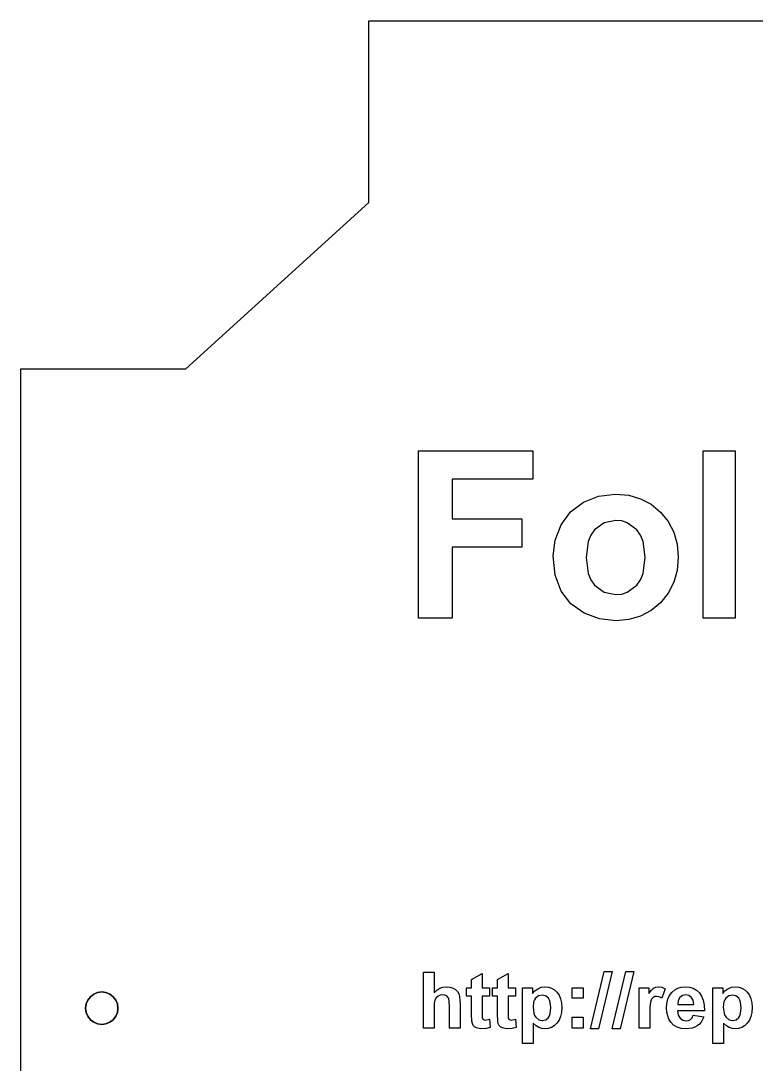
# Model space of a CAD drawing. Header units: metres. Extents: x 29 to 273, y -598 to -354.
# Drawn here: x 28.9 to 119.7, y -482.6 to -353.7 of the extents above; entities that cross this region are included whole.
import ezdxf

# ---------------------------------------------------------------- set-up
doc = ezdxf.new("R2010")
doc.units = ezdxf.units.M

msp = doc.modelspace()

# ---------------------------------------------------------------- linework, layer by layer
at = {"layer": 'COMPONENT0'}
for p, q in [((78.58, -478.18, 20), (78.58, -471.3, 20)), ((78.58, -471.3, 20), (79.9, -471.3, 20)), ((79.9, -471.3, 20), (79.9, -473.83, 20)), ((84.51, -472.2, 20), (85.84, -471.43, 20)), ((85.84, -471.43, 20), (85.84, -473.2, 20)), ((87.72, -472.2, 20), (89.04, -471.43, 20)), ((89.04, -471.43, 20), (89.04, -473.2, 20)), ((99.23, -478.3, 20), (100.93, -471.18, 20)), ((101.92, -471.18, 20), (100.2, -478.3, 20)), ((100.93, -471.18, 20), (101.92, -471.18, 20)), ((101.9, -478.3, 20), (103.6, -471.18, 20)), ((104.59, -471.18, 20), (102.87, -478.3, 20)), ((103.6, -471.18, 20), (104.59, -471.18, 20)), ((80.99, -473.13, 20), (81.42, -473.08, 20)), ((81.42, -473.08, 20), (81.85, -473.12, 20)), ((84.51, -473.2, 20), (84.51, -472.2, 20)), ((87.72, -473.2, 20), (87.72, -472.2, 20)), ((93.13, -473.14, 20), (93.6, -473.08, 20)), ((93.6, -473.08, 20), (94.02, -473.13, 20)), ((107.28, -473.12, 20), (107.58, -473.08, 20)), ((107.58, -473.08, 20), (108.02, -473.14, 20)), ((110.44, -473.13, 20), (110.92, -473.08, 20)), ((110.92, -473.08, 20), (111.45, -473.13, 20)), ((116.64, -473.14, 20), (117.11, -473.08, 20)), ((117.11, -473.08, 20), (117.53, -473.13, 20)), ((79.9, -473.83, 20), (80.23, -473.5, 20)), ((80.39, -474.25, 20), (80.17, -474.45, 20)), ((80.23, -473.5, 20), (80.6, -473.27, 20)), ((80.67, -474.13, 20), (80.39, -474.25, 20)), ((80.6, -473.27, 20), (80.99, -473.13, 20)), ((80.98, -474.09, 20), (80.67, -474.13, 20)), ((81.24, -474.12, 20), (80.98, -474.09, 20)), ((81.46, -474.22, 20), (81.24, -474.12, 20)), ((81.62, -474.36, 20), (81.46, -474.22, 20)), ((81.72, -474.55, 20), (81.62, -474.36, 20)), ((81.85, -473.12, 20), (82.24, -473.25, 20)), ((82.24, -473.25, 20), (82.56, -473.44, 20)), ((82.56, -473.44, 20), (82.79, -473.68, 20)), ((82.79, -473.68, 20), (82.95, -473.96, 20)), ((82.95, -473.96, 20), (83.05, -474.27, 20)), ((83.05, -474.27, 20), (83.12, -475.26, 20)), ((83.91, -474.25, 20), (83.91, -473.2, 20)), ((83.91, -473.2, 20), (84.51, -473.2, 20)), ((84.51, -474.25, 20), (83.91, -474.25, 20)), ((84.51, -476.42, 20), (84.51, -474.25, 20)), ((85.84, -473.2, 20), (86.74, -473.2, 20)), ((86.74, -474.25, 20), (85.84, -474.25, 20)), ((85.84, -474.25, 20), (85.84, -476.26, 20)), ((86.74, -473.2, 20), (86.74, -474.25, 20)), ((87.11, -474.25, 20), (87.11, -473.2, 20)), ((87.11, -473.2, 20), (87.72, -473.2, 20)), ((87.72, -474.25, 20), (87.11, -474.25, 20)), ((87.72, -476.42, 20), (87.72, -474.25, 20)), ((89.04, -473.2, 20), (89.94, -473.2, 20)), ((89.94, -474.25, 20), (89.04, -474.25, 20)), ((89.04, -474.25, 20), (89.04, -476.26, 20)), ((89.94, -473.2, 20), (89.94, -474.25, 20)), ((90.82, -473.2, 20), (92.05, -473.2, 20)), ((90.82, -480.08, 20), (90.82, -473.2, 20)), ((92.05, -473.2, 20), (92.05, -473.93, 20)), ((92.05, -473.93, 20), (92.33, -473.59, 20)), ((92.33, -473.59, 20), (92.7, -473.32, 20)), ((92.8, -474.22, 20), (92.44, -474.5, 20)), ((92.7, -473.32, 20), (93.13, -473.14, 20)), ((93.25, -474.12, 20), (92.8, -474.22, 20)), ((93.67, -474.22, 20), (93.25, -474.12, 20)), ((94.03, -474.51, 20), (93.67, -474.22, 20)), ((94.02, -473.13, 20), (94.41, -473.25, 20)), ((94.41, -473.25, 20), (94.76, -473.47, 20)), ((94.76, -473.47, 20), (95.08, -473.76, 20)), ((95.08, -473.76, 20), (95.34, -474.14, 20)), ((95.34, -474.14, 20), (95.53, -474.58, 20)), ((96.98, -474.51, 20), (96.98, -473.2, 20)), ((96.98, -473.2, 20), (98.3, -473.2, 20)), ((98.3, -473.2, 20), (98.3, -474.51, 20)), ((105.22, -478.18, 20), (105.22, -473.2, 20)), ((105.22, -473.2, 20), (106.44, -473.2, 20)), ((106.44, -473.2, 20), (106.44, -473.9, 20)), ((106.44, -473.9, 20), (106.74, -473.49, 20)), ((106.74, -473.49, 20), (107.01, -473.24, 20)), ((107.17, -474.3, 20), (106.95, -474.42, 20)), ((107.01, -473.24, 20), (107.28, -473.12, 20)), ((107.42, -474.27, 20), (107.17, -474.3, 20)), ((107.72, -474.32, 20), (107.42, -474.27, 20)), ((108.04, -474.48, 20), (107.72, -474.32, 20)), ((108.02, -473.14, 20), (108.45, -473.33, 20)), ((108.45, -473.33, 20), (108.04, -474.48, 20)), ((108.79, -474.62, 20), (109, -474.17, 20)), ((109, -474.17, 20), (109.28, -473.78, 20)), ((109.28, -473.78, 20), (109.63, -473.48, 20)), ((109.63, -473.48, 20), (110.01, -473.26, 20)), ((110.01, -473.26, 20), (110.44, -473.13, 20)), ((110.6, -474.17, 20), (110.28, -474.41, 20)), ((111, -474.09, 20), (110.6, -474.17, 20)), ((111.37, -474.17, 20), (111, -474.09, 20)), ((111.68, -474.39, 20), (111.37, -474.17, 20)), ((111.45, -473.13, 20), (111.91, -473.27, 20)), ((111.9, -474.76, 20), (111.68, -474.39, 20)), ((111.91, -473.27, 20), (112.32, -473.5, 20)), ((112.32, -473.5, 20), (112.67, -473.82, 20)), ((112.67, -473.82, 20), (112.95, -474.23, 20)), ((112.95, -474.23, 20), (113.15, -474.75, 20)), ((114.33, -473.2, 20), (115.56, -473.2, 20)), ((114.33, -480.08, 20), (114.33, -473.2, 20)), ((115.56, -473.2, 20), (115.56, -473.93, 20)), ((115.56, -473.93, 20), (115.84, -473.59, 20)), ((115.84, -473.59, 20), (116.2, -473.32, 20)), ((116.31, -474.22, 20), (115.95, -474.5, 20)), ((116.2, -473.32, 20), (116.64, -473.14, 20)), ((116.75, -474.12, 20), (116.31, -474.22, 20)), ((117.18, -474.22, 20), (116.75, -474.12, 20)), ((117.53, -474.51, 20), (117.18, -474.22, 20)), ((117.53, -473.13, 20), (117.91, -473.25, 20)), ((117.91, -473.25, 20), (118.27, -473.47, 20)), ((118.27, -473.47, 20), (118.59, -473.76, 20)), ((118.59, -473.76, 20), (118.85, -474.14, 20)), ((118.85, -474.14, 20), (119.04, -474.58, 20)), ((79.93, -475.13, 20), (79.9, -475.68, 20)), ((79.9, -475.68, 20), (79.9, -478.18, 20)), ((80.01, -474.73, 20), (79.93, -475.13, 20)), ((80.17, -474.45, 20), (80.01, -474.73, 20)), ((81.78, -474.91, 20), (81.72, -474.55, 20)), ((81.8, -475.55, 20), (81.78, -474.91, 20)), ((81.8, -478.18, 20), (81.8, -475.55, 20)), ((83.12, -475.26, 20), (83.12, -478.18, 20)), ((92.2, -474.96, 20), (92.13, -475.6, 20)), ((92.13, -475.6, 20), (92.21, -476.33, 20)), ((92.3, -474.71, 20), (92.2, -474.96, 20)), ((92.44, -474.5, 20), (92.3, -474.71, 20)), ((94.16, -474.72, 20), (94.03, -474.51, 20)), ((94.26, -474.99, 20), (94.16, -474.72, 20)), ((94.34, -475.67, 20), (94.26, -474.99, 20)), ((94.26, -476.39, 20), (94.34, -475.67, 20)), ((95.53, -474.58, 20), (95.65, -475.09, 20)), ((95.65, -475.09, 20), (95.68, -475.66, 20)), ((95.68, -475.66, 20), (95.65, -476.25, 20)), ((98.3, -474.51, 20), (96.98, -474.51, 20)), ((106.57, -475.59, 20), (106.54, -476.64, 20)), ((106.65, -474.97, 20), (106.57, -475.59, 20)), ((106.78, -474.63, 20), (106.65, -474.97, 20)), ((106.95, -474.42, 20), (106.78, -474.63, 20)), ((108.63, -475.73, 20), (108.67, -475.14, 20)), ((108.67, -475.14, 20), (108.79, -474.62, 20)), ((110.07, -474.78, 20), (110.01, -475.26, 20)), ((110.01, -475.26, 20), (111.98, -475.26, 20)), ((110.28, -474.41, 20), (110.07, -474.78, 20)), ((111.98, -475.26, 20), (111.9, -474.76, 20)), ((113.15, -474.75, 20), (113.26, -475.36, 20)), ((113.26, -475.36, 20), (113.29, -476.07, 20)), ((115.71, -474.96, 20), (115.63, -475.6, 20)), ((115.63, -475.6, 20), (115.72, -476.33, 20)), ((115.81, -474.71, 20), (115.71, -474.96, 20)), ((115.95, -474.5, 20), (115.81, -474.71, 20)), ((117.67, -474.72, 20), (117.53, -474.51, 20)), ((117.77, -474.99, 20), (117.67, -474.72, 20)), ((117.85, -475.67, 20), (117.77, -474.99, 20)), ((117.77, -476.39, 20), (117.85, -475.67, 20)), ((119.04, -474.58, 20), (119.15, -475.09, 20)), ((119.15, -475.09, 20), (119.19, -475.66, 20)), ((119.19, -475.66, 20), (119.15, -476.25, 20)), ((84.56, -477.35, 20), (84.51, -476.42, 20)), ((85.84, -476.26, 20), (85.86, -476.97, 20)), ((85.86, -476.97, 20), (85.98, -477.13, 20)), ((87.76, -477.35, 20), (87.72, -476.42, 20)), ((89.04, -476.26, 20), (89.07, -476.97, 20)), ((89.07, -476.97, 20), (89.18, -477.13, 20)), ((92.21, -476.33, 20), (92.31, -476.62, 20)), ((92.31, -476.62, 20), (92.46, -476.85, 20)), ((92.46, -476.85, 20), (92.83, -477.15, 20)), ((93.69, -477.15, 20), (94.04, -476.88, 20)), ((94.04, -476.88, 20), (94.17, -476.66, 20)), ((94.17, -476.66, 20), (94.26, -476.39, 20)), ((95.53, -476.77, 20), (95.34, -477.22, 20)), ((95.65, -476.25, 20), (95.53, -476.77, 20)), ((96.98, -478.18, 20), (96.98, -476.86, 20)), ((96.98, -476.86, 20), (98.3, -476.86, 20)), ((98.3, -476.86, 20), (98.3, -478.18, 20)), ((106.54, -476.64, 20), (106.54, -478.18, 20)), ((108.66, -476.22, 20), (108.63, -475.73, 20)), ((108.76, -476.67, 20), (108.66, -476.22, 20)), ((108.91, -477.08, 20), (108.76, -476.67, 20)), ((113.29, -476.07, 20), (109.98, -476.07, 20)), ((109.98, -476.07, 20), (110.07, -476.59, 20)), ((110.07, -476.59, 20), (110.3, -476.98, 20)), ((111.59, -477.14, 20), (111.77, -476.92, 20)), ((111.77, -476.92, 20), (111.9, -476.59, 20)), ((111.9, -476.59, 20), (113.22, -476.82, 20)), ((113.22, -476.82, 20), (112.89, -477.45, 20)), ((115.72, -476.33, 20), (115.82, -476.62, 20)), ((115.82, -476.62, 20), (115.97, -476.85, 20)), ((115.97, -476.85, 20), (116.34, -477.15, 20)), ((117.2, -477.15, 20), (117.54, -476.88, 20)), ((117.54, -476.88, 20), (117.68, -476.66, 20)), ((117.68, -476.66, 20), (117.77, -476.39, 20)), ((119.04, -476.77, 20), (118.85, -477.22, 20)), ((119.15, -476.25, 20), (119.04, -476.77, 20)), ((79.9, -478.18, 20), (78.58, -478.18, 20)), ((83.12, -478.18, 20), (81.8, -478.18, 20)), ((84.63, -477.64, 20), (84.56, -477.35, 20)), ((84.74, -477.86, 20), (84.63, -477.64, 20)), ((84.91, -478.04, 20), (84.74, -477.86, 20)), ((85.16, -478.17, 20), (84.91, -478.04, 20)), ((85.47, -478.26, 20), (85.16, -478.17, 20)), ((85.81, -478.29, 20), (85.47, -478.26, 20)), ((86.36, -478.24, 20), (85.81, -478.29, 20)), ((85.98, -477.13, 20), (86.2, -477.2, 20)), ((86.2, -477.2, 20), (86.74, -477.07, 20)), ((86.85, -478.1, 20), (86.36, -478.24, 20)), ((86.74, -477.07, 20), (86.85, -478.1, 20)), ((87.83, -477.64, 20), (87.76, -477.35, 20)), ((87.94, -477.86, 20), (87.83, -477.64, 20)), ((88.12, -478.04, 20), (87.94, -477.86, 20)), ((88.36, -478.17, 20), (88.12, -478.04, 20)), ((88.67, -478.26, 20), (88.36, -478.17, 20)), ((89.01, -478.29, 20), (88.67, -478.26, 20)), ((89.56, -478.24, 20), (89.01, -478.29, 20)), ((89.18, -477.13, 20), (89.41, -477.2, 20)), ((89.41, -477.2, 20), (89.94, -477.07, 20)), ((90.05, -478.1, 20), (89.56, -478.24, 20)), ((89.94, -477.07, 20), (90.05, -478.1, 20)), ((92.5, -477.91, 20), (92.14, -477.57, 20)), ((92.14, -477.57, 20), (92.14, -480.08, 20)), ((92.85, -478.13, 20), (92.5, -477.91, 20)), ((92.83, -477.15, 20), (93.04, -477.22, 20)), ((93.2, -478.25, 20), (92.85, -478.13, 20)), ((93.04, -477.22, 20), (93.27, -477.25, 20)), ((93.59, -478.29, 20), (93.2, -478.25, 20)), ((93.27, -477.25, 20), (93.69, -477.15, 20)), ((94.01, -478.25, 20), (93.59, -478.29, 20)), ((94.4, -478.12, 20), (94.01, -478.25, 20)), ((94.75, -477.9, 20), (94.4, -478.12, 20)), ((95.07, -477.6, 20), (94.75, -477.9, 20)), ((95.34, -477.22, 20), (95.07, -477.6, 20)), ((98.3, -478.18, 20), (96.98, -478.18, 20)), ((106.54, -478.18, 20), (105.22, -478.18, 20)), ((109.13, -477.44, 20), (108.91, -477.08, 20)), ((109.48, -477.82, 20), (109.13, -477.44, 20)), ((109.92, -478.08, 20), (109.48, -477.82, 20)), ((110.44, -478.24, 20), (109.92, -478.08, 20)), ((110.3, -476.98, 20), (110.65, -477.23, 20)), ((111.05, -478.29, 20), (110.44, -478.24, 20)), ((110.65, -477.23, 20), (111.06, -477.31, 20)), ((111.8, -478.2, 20), (111.05, -478.29, 20)), ((111.06, -477.31, 20), (111.35, -477.27, 20)), ((111.35, -477.27, 20), (111.59, -477.14, 20)), ((112.13, -478.08, 20), (111.8, -478.2, 20)), ((112.42, -477.92, 20), (112.13, -478.08, 20)), ((112.67, -477.71, 20), (112.42, -477.92, 20)), ((112.89, -477.45, 20), (112.67, -477.71, 20)), ((116.01, -477.91, 20), (115.65, -477.57, 20)), ((115.65, -477.57, 20), (115.65, -480.08, 20)), ((116.35, -478.13, 20), (116.01, -477.91, 20)), ((116.34, -477.15, 20), (116.55, -477.22, 20)), ((116.71, -478.25, 20), (116.35, -478.13, 20)), ((116.55, -477.22, 20), (116.78, -477.25, 20)), ((117.1, -478.29, 20), (116.71, -478.25, 20)), ((116.78, -477.25, 20), (117.2, -477.15, 20)), ((117.52, -478.25, 20), (117.1, -478.29, 20)), ((117.91, -478.12, 20), (117.52, -478.25, 20)), ((118.26, -477.9, 20), (117.91, -478.12, 20)), ((118.58, -477.6, 20), (118.26, -477.9, 20)), ((118.85, -477.22, 20), (118.58, -477.6, 20)), ((100.2, -478.3, 20), (99.23, -478.3, 20)), ((102.87, -478.3, 20), (101.9, -478.3, 20)), ((92.14, -480.08, 20), (90.82, -480.08, 20)), ((115.65, -480.08, 20), (114.33, -480.08, 20))]:
    msp.add_line(p, q, dxfattribs=at)
at = {"layer": 'COMPONENT1'}
for p, q in [((77.97, -427.52, 20), (77.97, -406.87, 20)), ((77.97, -406.87, 20), (92.12, -406.87, 20)), ((92.12, -406.87, 20), (92.12, -410.37, 20)), ((113.15, -427.52, 20), (113.15, -406.87, 20)), ((113.15, -406.87, 20), (117.11, -406.87, 20)), ((117.11, -406.87, 20), (117.11, -427.52, 20)), ((92.12, -410.37, 20), (82.14, -410.37, 20)), ((82.14, -410.37, 20), (82.14, -415.25, 20)), ((98.34, -413.2, 20), (100.23, -412.47, 20)), ((100.23, -412.47, 20), (102.32, -412.23, 20)), ((102.32, -412.23, 20), (103.94, -412.36, 20)), ((103.94, -412.36, 20), (105.41, -412.78, 20)), ((96.76, -414.39, 20), (98.34, -413.2, 20)), ((105.41, -412.78, 20), (106.72, -413.47, 20)), ((106.72, -413.47, 20), (107.89, -414.43, 20)), ((95.59, -416.01, 20), (96.76, -414.39, 20)), ((107.89, -414.43, 20), (108.83, -415.6, 20)), ((82.14, -415.25, 20), (90.76, -415.25, 20)), ((90.76, -415.25, 20), (90.76, -418.75, 20)), ((94.86, -417.89, 20), (95.59, -416.01, 20)), ((100.91, -415.75, 20), (99.73, -416.63, 20)), ((102.34, -415.45, 20), (100.91, -415.75, 20)), ((103.08, -415.53, 20), (102.34, -415.45, 20)), ((103.76, -415.75, 20), (103.08, -415.53, 20)), ((104.93, -416.63, 20), (103.76, -415.75, 20)), ((108.83, -415.6, 20), (109.51, -416.92, 20)), ((99.27, -417.29, 20), (98.94, -418.08, 20)), ((99.73, -416.63, 20), (99.27, -417.29, 20)), ((105.39, -417.29, 20), (104.93, -416.63, 20)), ((105.72, -418.07, 20), (105.39, -417.29, 20)), ((109.51, -416.92, 20), (109.92, -418.39, 20)), ((90.76, -418.75, 20), (82.14, -418.75, 20)), ((82.14, -418.75, 20), (82.14, -427.52, 20)), ((94.62, -419.83, 20), (94.86, -417.89, 20)), ((98.94, -418.08, 20), (98.67, -420.04, 20)), ((105.98, -420.01, 20), (105.72, -418.07, 20)), ((109.92, -418.39, 20), (110.05, -420, 20)), ((94.86, -422.21, 20), (94.62, -419.83, 20)), ((98.67, -420.04, 20), (98.94, -422.01, 20)), ((105.72, -422, 20), (105.98, -420.01, 20)), ((110.05, -420, 20), (109.92, -421.63, 20)), ((95.59, -424.2, 20), (94.86, -422.21, 20)), ((98.94, -422.01, 20), (99.27, -422.79, 20)), ((99.27, -422.79, 20), (99.73, -423.45, 20)), ((104.93, -423.45, 20), (105.39, -422.79, 20)), ((105.39, -422.79, 20), (105.72, -422, 20)), ((109.92, -421.63, 20), (109.51, -423.1, 20)), ((99.73, -423.45, 20), (100.91, -424.34, 20)), ((103.76, -424.34, 20), (104.93, -423.45, 20)), ((109.51, -423.1, 20), (108.82, -424.44, 20)), ((96.78, -425.78, 20), (95.59, -424.2, 20)), ((100.91, -424.34, 20), (102.34, -424.63, 20)), ((102.34, -424.63, 20), (103.08, -424.56, 20)), ((103.08, -424.56, 20), (103.76, -424.34, 20)), ((108.82, -424.44, 20), (107.86, -425.63, 20)), ((98.43, -426.93, 20), (96.78, -425.78, 20)), ((106.7, -426.6, 20), (105.39, -427.3, 20)), ((107.86, -425.63, 20), (106.7, -426.6, 20)), ((82.14, -427.52, 20), (77.97, -427.52, 20)), ((100.34, -427.63, 20), (98.43, -426.93, 20)), ((102.35, -427.86, 20), (100.34, -427.63, 20)), ((103.94, -427.72, 20), (102.35, -427.86, 20)), ((105.39, -427.3, 20), (103.94, -427.72, 20)), ((117.11, -427.52, 20), (113.15, -427.52, 20))]:
    msp.add_line(p, q, dxfattribs=at)
at = {"layer": 'GROUP0'}
for points in [[(71.85, -376.17, 20), (71.85, -353.73, 20), (229.85, -353.73, 20), (229.85, -374.12, 20), (250.41, -396.73, 20), (272.85, -396.73, 20), (272.85, -554.73, 20), (252.47, -554.73, 20), (229.85, -575.29, 20), (229.85, -597.73, 20), (71.85, -597.73, 20), (71.85, -577.35, 20), (51.3, -554.73, 20), (28.85, -554.73, 20), (28.85, -396.73, 20), (49.24, -396.73, 20), (71.85, -376.17, 20)], [(40.59, -476.73, 20), (40.79, -476.25, 20), (40.85, -475.73, 20), (40.79, -475.21, 20), (40.59, -474.73, 20), (40.27, -474.32, 20), (39.85, -474, 20), (39.37, -473.8, 20), (38.85, -473.73, 20), (38.34, -473.8, 20), (37.85, -474, 20), (37.44, -474.32, 20), (37.12, -474.73, 20), (36.92, -475.21, 20), (36.85, -475.73, 20), (36.92, -476.25, 20), (37.12, -476.73, 20), (37.44, -477.15, 20), (37.85, -477.46, 20), (38.34, -477.66, 20), (38.85, -477.73, 20), (39.37, -477.66, 20), (39.85, -477.46, 20), (40.27, -477.15, 20), (40.59, -476.73, 20)], [(40.79, -476.25, 20), (40.59, -476.73, 20), (40.27, -477.15, 20), (39.85, -477.46, 20), (39.37, -477.66, 20), (38.85, -477.73, 20), (38.34, -477.66, 20), (37.85, -477.46, 20), (37.44, -477.15, 20), (37.12, -476.73, 20), (36.92, -476.25, 20), (36.85, -475.73, 20), (36.92, -475.21, 20), (37.12, -474.73, 20), (37.44, -474.32, 20), (37.85, -474, 20), (38.34, -473.8, 20), (38.85, -473.73, 20), (39.37, -473.8, 20), (39.85, -474, 20), (40.27, -474.32, 20), (40.59, -474.73, 20), (40.79, -475.21, 20), (40.85, -475.73, 20), (40.79, -476.25, 20)]]:
    msp.add_polyline3d(points, dxfattribs=at)

doc.saveas('drawing.dxf')
